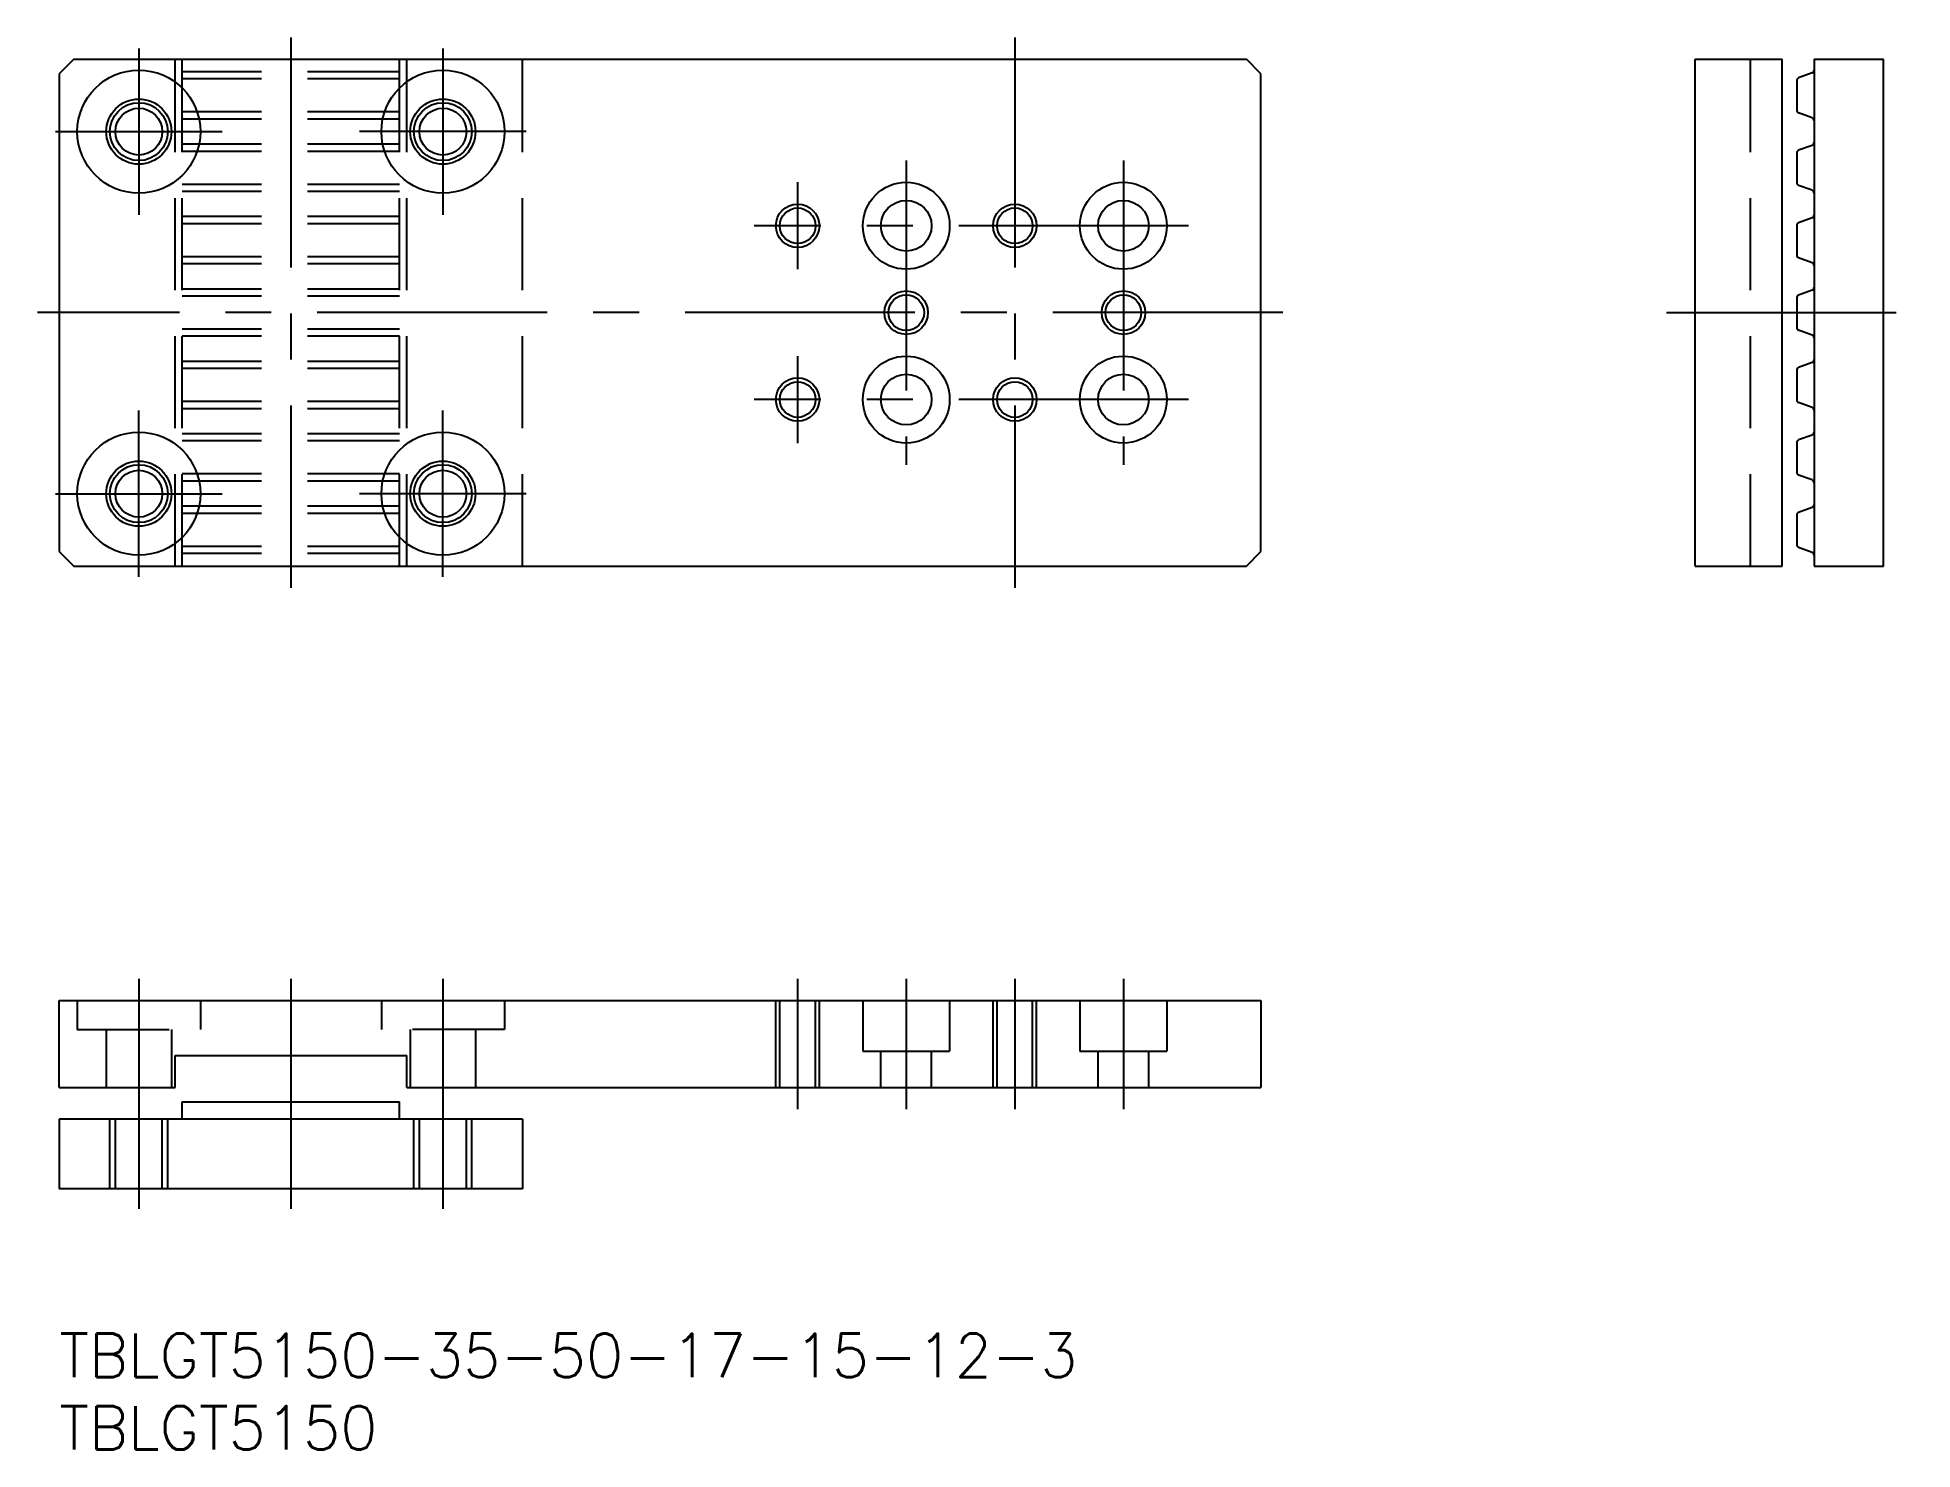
# Model space of a CAD drawing. Extents: x -2 to 128, y -8 to 90.
import ezdxf

# ---------------------------------------------------------------- set-up
doc = ezdxf.new("R2010")
doc.units = 0
doc.header["$LTSCALE"] = 0.5
doc.linetypes.add('CENTER', pattern=[50.8, 31.75, -6.35, 6.35, -6.35])
doc.linetypes.add('DASHED', pattern=[19.05, 12.7, -6.35])
for name, color, linetype in [('MSM_CENTER', 1, 'CENTER'), ('MSM_CONTINUOUS', 7, 'CONTINUOUS'), ('MSM_DASHED', 4, 'DASHED'), ('MSM_NARROW', 5, 'CONTINUOUS'), ('MSM_PART_NUMBER', 7, 'CONTINUOUS')]:
    doc.layers.add(name, color=color, linetype=linetype)
doc.styles.get("Standard").update_dxf_attribs({"font": 'txt.shx', "height": 2, "bigfont": 'bigfont.shx'})

# ---------------------------------------------------------------- blocks, each defined once
blk = doc.blocks.new('*U55')
at = {"layer": 'MSM_PART_NUMBER'}
blk.add_text('TBLGT5150-35-50-17-15-12-3', height=3, dxfattribs=at).set_placement((0, -3))
blk = doc.blocks.new('*U56')
at = {"layer": 'MSM_PART_NUMBER'}
blk.add_text('TBLGT5150', height=3, dxfattribs=at).set_placement((0, -8))

msp = doc.modelspace()

# ---------------------------------------------------------------- linework, layer by layer
at = {"layer": 'MSM_CENTER'}
for p, q in [((16, 89.5), (16, 51.5)), ((66, 89.5), (66, 51.5)), ((5.5, 88.75), (5.5, 77.25)), ((26.5, 88.75), (26.5, 77.25)), ((-0.25, 83), (11.25, 83)), ((32.25, 83), (20.75, 83)), ((58.5, 81), (58.5, 60)), ((73.5, 81), (73.5, 60)), ((51, 79.5), (51, 73.5)), ((78, 76.5), (48, 76.5)), ((84.5, 70.5), (-1.5, 70.5)), ((111, 70.5), (128, 70.5)), ((51, 67.5), (51, 61.5)), ((5.5, 52.25), (5.5, 63.75)), ((26.5, 52.25), (26.5, 63.75)), ((78, 64.5), (48, 64.5)), ((-0.25, 58), (11.25, 58)), ((32.25, 58), (20.75, 58)), ((5.5, 24.5), (5.5, 8.5)), ((16, 24.5), (16, 8.5)), ((26.5, 24.5), (26.5, 8.5)), ((51, 24.5), (51, 15.5)), ((58.5, 24.5), (58.5, 15.5)), ((66, 24.5), (66, 15.5)), ((73.5, 24.5), (73.5, 15.5))]:
    msp.add_line(p, q, dxfattribs=at)
at = {"layer": 'MSM_CONTINUOUS'}
for p, q in [((1, 88), (0, 87)), ((0, 87), (0, 54)), ((1, 88), (82, 88)), ((83, 87), (82, 88)), ((83, 54), (83, 87)), ((113, 53), (113, 88)), ((113, 88), (119, 88)), ((119, 53), (119, 88)), ((121.07, 87.05), (120.13, 86.71)), ((121.2, 88), (126, 88)), ((121.2, 88), (121.2, 53)), ((126, 53), (126, 88)), ((120, 86.52), (120, 84.48)), ((121.07, 83.95), (120.13, 84.29)), ((121.07, 82.05), (120.13, 81.71)), ((120, 81.52), (120, 79.48)), ((121.07, 78.95), (120.13, 79.29)), ((120, 76.52), (120, 74.48)), ((121.07, 77.05), (120.13, 76.71)), ((121.07, 73.95), (120.13, 74.29)), ((120, 71.52), (120, 69.48)), ((121.07, 72.05), (120.13, 71.71)), ((121.07, 68.95), (120.13, 69.29)), ((120, 66.52), (120, 64.48)), ((121.07, 67.05), (120.13, 66.71)), ((121.07, 63.95), (120.13, 64.29)), ((120, 61.52), (120, 59.48)), ((121.07, 62.05), (120.13, 61.71)), ((121.07, 58.95), (120.13, 59.29)), ((121.07, 57.05), (120.13, 56.71)), ((120, 56.52), (120, 54.48)), ((0, 54), (1, 53)), ((82, 53), (83, 54)), ((121.07, 53.95), (120.13, 54.29)), ((1, 53), (82, 53)), ((113, 53), (119, 53)), ((121.2, 53), (126, 53)), ((0, 23), (83, 23)), ((0, 17), (0, 23)), ((83, 23), (83, 17)), ((8, 19.2), (24, 19.2)), ((8, 17), (8, 19.2)), ((24, 17), (24, 19.2)), ((0, 17), (8, 17)), ((24, 17), (83, 17)), ((8.5, 16), (23.5, 16)), ((8.5, 14.8), (8.5, 16)), ((23.5, 14.8), (23.5, 16)), ((32, 14.8), (0, 14.8)), ((0, 14.8), (0, 10)), ((32, 14.8), (32, 10)), ((32, 10), (0, 10))]:
    msp.add_line(p, q, dxfattribs=at)
for centre, radius in [((5.5, 83), 4.25), ((26.5, 83), 4.25), ((5.5, 83), 2.25), ((5.5, 83), 1.62), ((26.5, 83), 2.25), ((26.5, 83), 1.62), ((58.5, 76.5), 3), ((73.5, 76.5), 3), ((51, 76.5), 1.23), ((58.5, 76.5), 1.75), ((66, 76.5), 1.23), ((73.5, 76.5), 1.75), ((58.5, 70.5), 1.23), ((73.5, 70.5), 1.23), ((58.5, 64.5), 3), ((73.5, 64.5), 3), ((58.5, 64.5), 1.75), ((73.5, 64.5), 1.75), ((51, 64.5), 1.23), ((66, 64.5), 1.23), ((5.5, 58), 4.25), ((26.5, 58), 4.25), ((5.5, 58), 2.25), ((5.5, 58), 1.62), ((26.5, 58), 2.25), ((26.5, 58), 1.62)]:
    msp.add_circle(centre, radius, dxfattribs=at)
for centre, start, end in [((121, 87.24), 290, 0), ((120.2, 86.52), 110, 180), ((120.2, 84.48), 180, 250), ((121, 83.76), 0, 70), ((120.2, 81.52), 110, 180), ((121, 82.24), 290, 0), ((120.2, 79.48), 180, 250), ((121, 78.76), 0, 70), ((120.2, 76.52), 110, 180), ((121, 77.24), 290, 0), ((120.2, 74.48), 180, 250), ((121, 73.76), 0, 70), ((120.2, 71.52), 110, 180), ((121, 72.24), 290, 0), ((120.2, 69.48), 180, 250), ((121, 68.76), 0, 70), ((120.2, 66.52), 110, 180), ((121, 67.24), 290, 0), ((120.2, 64.48), 180, 250), ((121, 63.76), 0, 70), ((121, 62.24), 290, 0), ((120.2, 61.52), 110, 180), ((120.2, 59.48), 180, 250), ((121, 58.76), 0, 70), ((121, 57.24), 290, 0), ((120.2, 56.52), 110, 180), ((120.2, 54.48), 180, 250), ((121, 53.76), 0, 70)]:
    msp.add_arc(centre, 0.2, start, end, dxfattribs=at)
at = {"layer": 'MSM_DASHED'}
for p, q in [((8, 53), (8, 88)), ((8.5, 53), (8.5, 88)), ((23.5, 87.13), (8.5, 87.13)), ((23.5, 53), (23.5, 88)), ((24, 53), (24, 88)), ((32, 53), (32, 88)), ((116.8, 53), (116.8, 88)), ((23.5, 86.64), (8.5, 86.64)), ((23.5, 84.36), (8.5, 84.36)), ((23.5, 83.87), (8.5, 83.87)), ((23.5, 82.13), (8.5, 82.13)), ((23.5, 81.64), (8.5, 81.64)), ((23.5, 79.36), (8.5, 79.36)), ((23.5, 78.87), (8.5, 78.87)), ((23.5, 77.13), (8.5, 77.13)), ((23.5, 76.64), (8.5, 76.64)), ((23.5, 74.36), (8.5, 74.36)), ((23.5, 73.87), (8.5, 73.87)), ((23.5, 72.13), (8.5, 72.13)), ((23.5, 71.64), (8.5, 71.64)), ((23.5, 69.36), (8.5, 69.36)), ((23.5, 68.87), (8.5, 68.87)), ((23.5, 67.13), (8.5, 67.13)), ((23.5, 66.64), (8.5, 66.64)), ((23.5, 64.36), (8.5, 64.36)), ((23.5, 63.87), (8.5, 63.87)), ((23.5, 62.13), (8.5, 62.13)), ((23.5, 61.64), (8.5, 61.64)), ((23.5, 59.36), (8.5, 59.36)), ((23.5, 58.87), (8.5, 58.87)), ((23.5, 57.13), (8.5, 57.13)), ((23.5, 56.64), (8.5, 56.64)), ((23.5, 54.36), (8.5, 54.36)), ((23.5, 53.87), (8.5, 53.87)), ((1.25, 23), (1.25, 21)), ((9.75, 23), (9.75, 21)), ((22.25, 23), (22.25, 21)), ((30.75, 23), (30.75, 21)), ((49.5, 17), (49.5, 23)), ((49.77, 17), (49.77, 23)), ((52.23, 17), (52.23, 23)), ((52.5, 17), (52.5, 23)), ((55.5, 23), (55.5, 19.5)), ((61.5, 23), (61.5, 19.5)), ((64.5, 17), (64.5, 23)), ((64.77, 17), (64.77, 23)), ((67.23, 17), (67.23, 23)), ((67.5, 17), (67.5, 23)), ((70.5, 23), (70.5, 19.5)), ((76.5, 23), (76.5, 19.5)), ((1.25, 21), (9.75, 21)), ((3.25, 21), (3.25, 17)), ((7.75, 21), (7.75, 17)), ((30.75, 21), (22.25, 21)), ((24.25, 21), (24.25, 17)), ((28.75, 21), (28.75, 17)), ((55.5, 19.5), (61.5, 19.5)), ((56.75, 17), (56.75, 19.5)), ((60.25, 17), (60.25, 19.5)), ((70.5, 19.5), (76.5, 19.5)), ((71.75, 17), (71.75, 19.5)), ((75.25, 17), (75.25, 19.5)), ((3.5, 10), (3.5, 14.8)), ((3.88, 10), (3.88, 14.8)), ((7.12, 10), (7.12, 14.8)), ((7.5, 10), (7.5, 14.8)), ((24.5, 10), (24.5, 14.8)), ((24.88, 10), (24.88, 14.8)), ((28.12, 10), (28.12, 14.8)), ((28.5, 10), (28.5, 14.8))]:
    msp.add_line(p, q, dxfattribs=at)
at = {"layer": 'MSM_NARROW'}
for centre, radius in [((5.5, 83), 2), ((26.5, 83), 2), ((51, 76.5), 1.5), ((66, 76.5), 1.5), ((58.5, 70.5), 1.5), ((73.5, 70.5), 1.5), ((51, 64.5), 1.5), ((66, 64.5), 1.5), ((5.5, 58), 2), ((26.5, 58), 2)]:
    msp.add_circle(centre, radius, dxfattribs=at)

# ---------------------------------------------------------------- block references
at = {"layer": 'MSM_CONTINUOUS'}
for name in ['*U55', '*U56']:
    msp.add_blockref(name, (0, 0), dxfattribs=at)

doc.saveas('drawing.dxf')
